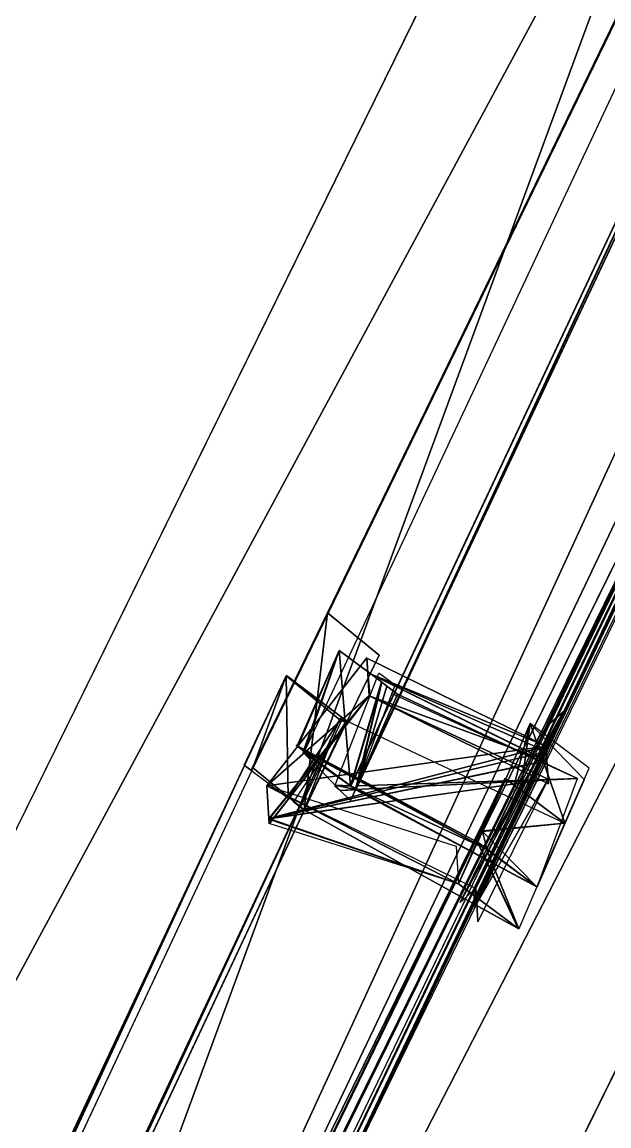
# Model space of a CAD drawing. Extents: x -273 to 66, y -64 to 315.
# Drawn here: x -11.491 to -10.717, y -10.866 to -9.409 of the extents above; entities that cross this region are included whole.
import ezdxf

# ---------------------------------------------------------------- set-up
doc = ezdxf.new("R2010")
doc.units = 0
doc.header["$MEASUREMENT"] = 0
doc.layers.get('0').update_dxf_attribs({"color": 13, "linetype": 'CONTINUOUS'})

# ---------------------------------------------------------------- blocks, each defined once
blk = doc.blocks.new('HOUSE')
at = {"color": 0}
for p, q in [((126.817, 361.542, -69.233), (126.817, 623.588, -68.536)), ((139.441, 371.364, -117.679), (138.545, 622.773, -117.679)), ((137.13, 622.482, -118.747), (139.457, 366.9, -118.747)), ((136.584, 619.267, -72.695), (139.519, 366.798, -72.695)), ((131.055, 618.071, -107.395), (132.088, 422.486, -107.395)), ((144.441, 610.943, -68.569), (144.441, 361.542, -69.233)), ((138.729, 571.027, -109.13), (139.457, 367.025, -109.13)), ((133.592, 471.57, -71.806), (134.518, 418.905, -71.586)), ((134.679, 418.91, -67.929), (133.752, 471.668, -68.149)), ((138.586, 471.724, -108.366), (138.542, 418.649, -108.104)), ((138.815, 422.422, -101.994), (138.856, 471.734, -102.238)), ((133.163, 418.859, -102.268), (132.249, 468.913, -103.176)), ((138.781, 369.177, -108.375), (138.781, 468.63, -108.375)), ((133.629, 422.494, -68.302), (132.088, 422.486, -107.395)), ((132.088, 422.486, -107.395), (132.113, 417.781, -107.395)), ((132.088, 422.486, -107.395), (132.113, 417.781, -107.395)), ((133.653, 417.789, -68.302), (133.629, 422.494, -68.302)), ((138.815, 422.422, -101.994), (138.812, 418.67, -101.976)), ((138.815, 422.422, -101.994), (138.812, 418.67, -101.976)), ((138.402, 422.207, -107.882), (138.472, 420.549, -107.877)), ((138.402, 422.207, -107.882), (138.472, 420.549, -107.882)), ((138.402, 422.207, -107.882), (138.472, 420.549, -107.877)), ((140.161, 421.919, -68.372), (140.147, 422.252, -68.372)), ((134.07, 421.748, -79.018), (134.084, 421.748, -78.71)), ((134.084, 421.748, -78.71), (134.232, 421.753, -75.361)), ((134.666, 418.91, -68.228), (134.377, 421.948, -68.231)), ((134.38, 421.707, -68.238), (139.986, 421.86, -68.463)), ((134.546, 421.764, -68.237), (139.986, 421.86, -68.463)), ((134.546, 421.764, -68.237), (134.661, 419.025, -68.228)), ((134.546, 421.764, -68.237), (134.661, 419.025, -68.228)), ((139.578, 416.593, -190.011), (139.583, 421.987, -190.037)), ((140.298, 418.708, -68.325), (139.986, 421.86, -68.463)), ((140.296, 418.708, -68.372), (140.161, 421.919, -68.372)), ((140.296, 418.708, -68.372), (140.161, 421.919, -68.372)), ((140.163, 421.919, -68.335), (140.161, 421.919, -68.372)), ((140.298, 418.708, -68.325), (140.163, 421.919, -68.335)), ((132.947, 418.852, -107.172), (132.827, 421.705, -107.181)), ((134.118, 420.943, -107.737), (133.203, 416.593, -107.737)), ((133.203, 416.593, -190.254), (134.118, 420.943, -190.254)), ((139.578, 420.943, -117.674), (133.203, 416.593, -117.674)), ((133.203, 416.593, -190.254), (139.578, 420.943, -190.254)), ((134.118, 420.943, -157.947), (134.118, 420.989, -107.714)), ((139.578, 420.943, -157.947), (134.118, 420.943, -157.947)), ((134.118, 420.943, -157.947), (139.578, 420.943, -158.313)), ((134.118, 420.943, -190.013), (139.578, 420.943, -189.921)), ((134.118, 420.943, -190.013), (134.118, 420.943, -157.947)), ((134.118, 420.943, -157.947), (139.578, 420.943, -158.313)), ((139.578, 420.943, -107.737), (134.118, 420.943, -107.737)), ((139.578, 420.943, -157.947), (134.118, 420.943, -157.947)), ((134.118, 420.943, -157.947), (134.118, 420.943, -107.737)), ((134.118, 420.943, -157.947), (134.118, 420.943, -107.737)), ((134.118, 420.943, -190.013), (134.118, 420.943, -157.947)), ((134.118, 420.943, -190.254), (134.118, 420.943, -190.013)), ((139.578, 420.943, -158.313), (139.578, 420.943, -157.947)), ((139.578, 416.593, -158.313), (139.578, 420.943, -158.313)), ((139.578, 416.593, -190.011), (139.578, 420.943, -189.921)), ((139.578, 420.943, -189.921), (139.578, 420.943, -177.985)), ((139.578, 420.943, -158.313), (139.578, 416.593, -157.957)), ((139.578, 416.593, -158.313), (139.578, 420.943, -158.313)), ((139.578, 420.943, -189.921), (139.578, 420.943, -177.985)), ((139.578, 420.943, -157.947), (139.578, 420.943, -117.674)), ((139.578, 420.943, -117.674), (139.578, 416.593, -117.674)), ((139.578, 420.943, -158.313), (139.578, 416.593, -157.957)), ((139.578, 420.943, -158.313), (139.578, 420.943, -157.947)), ((139.578, 420.943, -117.674), (139.578, 420.943, -107.737)), ((139.578, 420.943, -157.947), (139.578, 420.943, -117.674)), ((139.578, 420.943, -158.313), (139.578, 420.943, -157.947)), ((139.578, 420.943, -157.947), (139.578, 420.943, -117.674)), ((139.578, 420.943, -190.254), (139.578, 420.943, -189.921)), ((139.578, 420.943, -189.921), (139.578, 420.943, -177.985)), ((133.61, 420.491, -68.313), (140.207, 420.608, -68.587)), ((138.45, 420.548, -108.366), (138.406, 367.472, -108.104)), ((138.472, 420.549, -107.882), (138.45, 420.548, -108.366)), ((138.472, 420.549, -107.882), (138.45, 420.548, -108.366)), ((138.45, 420.548, -108.37), (138.583, 417.394, -108.36)), ((138.45, 420.548, -108.366), (138.45, 420.548, -108.37)), ((138.721, 420.557, -102.238), (138.472, 420.549, -107.877)), ((138.721, 420.557, -102.238), (138.472, 420.549, -107.877)), ((138.721, 420.557, -102.238), (138.472, 420.549, -107.877)), ((138.472, 420.549, -107.877), (138.537, 418.997, -107.872)), ((138.472, 420.549, -107.882), (138.537, 418.982, -107.882)), ((138.472, 420.549, -107.877), (138.472, 420.549, -107.882)), ((138.472, 420.549, -107.882), (138.537, 418.982, -107.882)), ((138.472, 420.549, -107.877), (138.472, 420.549, -107.882)), ((138.472, 420.549, -107.877), (138.537, 418.997, -107.872)), ((138.472, 420.549, -107.877), (138.472, 420.549, -107.882)), ((138.677, 367.481, -101.976), (138.721, 420.557, -102.238)), ((138.921, 420.564, -97.701), (138.721, 420.557, -102.238)), ((138.921, 420.564, -97.701), (138.721, 420.557, -102.238)), ((140.207, 420.608, -68.587), (140.296, 418.708, -68.372)), ((140.207, 420.608, -68.587), (140.296, 418.708, -68.372)), ((131.841, 420.431, -108.375), (131.853, 420.432, -108.096)), ((131.884, 417.729, -108.364), (131.841, 420.431, -108.375)), ((131.853, 420.432, -108.096), (131.854, 420.432, -108.082)), ((133.467, 420.487, -71.551), (133.455, 420.486, -71.806)), ((133.455, 420.486, -71.806), (133.457, 420.393, -71.806)), ((133.455, 420.486, -71.806), (133.457, 420.393, -71.806)), ((133.467, 420.487, -71.551), (133.457, 420.393, -71.806)), ((133.467, 420.487, -71.551), (133.457, 420.393, -71.806)), ((133.457, 420.393, -71.806), (134.383, 367.728, -71.586)), ((133.503, 420.488, -70.734), (133.467, 420.487, -71.551)), ((133.617, 420.492, -68.149), (133.61, 420.491, -68.313)), ((133.611, 420.432, -68.313), (133.61, 420.491, -68.313)), ((133.611, 420.432, -68.313), (133.61, 420.491, -68.313)), ((133.611, 420.432, -68.313), (133.61, 420.491, -68.313)), ((133.617, 420.492, -68.149), (133.611, 420.432, -68.313)), ((133.617, 420.492, -68.149), (133.611, 420.432, -68.313)), ((133.611, 420.432, -68.313), (133.653, 417.789, -68.302)), ((134.544, 367.734, -67.929), (133.617, 420.492, -68.149)), ((133.518, 419.547, -70.73), (133.333, 417.778, -75.561)), ((133.518, 419.547, -70.73), (133.546, 417.785, -70.722)), ((134.661, 419.025, -68.228), (134.679, 418.91, -67.929)), ((134.661, 419.025, -68.228), (134.666, 418.91, -68.228)), ((134.661, 419.025, -68.228), (134.679, 418.91, -67.929)), ((134.661, 419.025, -68.228), (134.666, 418.91, -68.228)), ((134.661, 419.025, -68.228), (134.666, 418.91, -68.228)), ((134.661, 419.025, -68.228), (134.666, 418.91, -68.228)), ((132.917, 418.851, -107.847), (132.916, 418.85, -107.871)), ((132.916, 418.85, -107.871), (138.542, 418.649, -108.104)), ((132.917, 418.851, -107.847), (132.947, 418.852, -107.172)), ((132.971, 418.852, -106.619), (132.947, 418.852, -107.172)), ((132.971, 418.852, -106.619), (132.947, 418.852, -107.172)), ((133.139, 418.858, -102.822), (132.971, 418.852, -106.619)), ((133.139, 418.858, -102.822), (132.971, 418.852, -106.619)), ((133.139, 418.858, -102.822), (133.137, 418.816, -102.821)), ((134.181, 418.652, -79.007), (133.137, 418.816, -102.821)), ((133.163, 418.859, -102.268), (133.139, 418.858, -102.822)), ((133.163, 418.859, -102.268), (133.139, 418.858, -102.822)), ((133.163, 418.859, -102.268), (133.139, 418.858, -102.822)), ((134.518, 418.905, -71.586), (134.181, 418.652, -79.007)), ((134.518, 418.905, -71.586), (134.181, 418.652, -79.007)), ((134.342, 418.627, -75.35), (134.666, 418.91, -68.228)), ((134.342, 418.627, -75.35), (134.666, 418.91, -68.228)), ((134.342, 418.627, -75.35), (134.666, 418.91, -68.228)), ((134.666, 418.899, -68.228), (134.342, 418.627, -75.35)), ((134.666, 418.899, -68.228), (134.342, 418.627, -75.35)), ((134.666, 418.899, -68.228), (134.342, 418.627, -75.35)), ((134.532, 418.905, -71.278), (134.518, 418.905, -71.586)), ((134.532, 418.905, -71.278), (134.518, 418.905, -71.586)), ((134.532, 418.905, -71.278), (134.518, 418.905, -71.586)), ((134.532, 418.905, -71.278), (134.518, 418.905, -71.586)), ((134.532, 418.905, -71.278), (134.666, 418.91, -68.228)), ((134.532, 418.905, -71.278), (134.666, 418.91, -68.228)), ((134.532, 418.905, -71.278), (134.666, 418.91, -68.228)), ((134.532, 418.905, -71.278), (134.666, 418.91, -68.228)), ((134.679, 418.91, -67.929), (134.666, 418.899, -68.228)), ((134.666, 418.91, -68.228), (134.666, 418.899, -68.228)), ((134.666, 418.91, -68.228), (134.666, 418.899, -68.228)), ((134.666, 418.91, -68.228), (134.672, 418.91, -68.093)), ((134.666, 418.91, -68.228), (134.666, 418.899, -68.228)), ((134.679, 418.91, -67.929), (134.666, 418.899, -68.228)), ((134.666, 418.91, -68.228), (134.672, 418.91, -68.093)), ((140.298, 418.708, -68.325), (134.666, 418.91, -68.228)), ((134.666, 418.91, -68.228), (134.672, 418.91, -68.093)), ((134.666, 418.91, -68.228), (134.672, 418.91, -68.093)), ((140.298, 418.708, -68.325), (134.666, 418.91, -68.228)), ((134.666, 418.91, -68.228), (134.672, 418.91, -68.093)), ((134.679, 418.91, -67.929), (134.666, 418.899, -68.228)), ((140.298, 418.708, -68.325), (134.666, 418.91, -68.228)), ((134.666, 418.899, -68.228), (134.68, 418.579, -68.227)), ((134.672, 418.91, -68.093), (134.679, 418.91, -67.929)), ((134.672, 418.91, -68.093), (134.679, 418.91, -67.929)), ((134.672, 418.91, -68.093), (134.679, 418.91, -67.929)), ((134.672, 418.91, -68.093), (134.679, 418.91, -67.929)), ((138.537, 418.997, -107.872), (138.537, 418.982, -107.882)), ((138.537, 418.997, -107.872), (138.537, 418.982, -107.882)), ((138.537, 418.982, -107.882), (138.551, 418.663, -107.882)), ((138.537, 418.982, -107.882), (138.542, 418.649, -108.104)), ((138.537, 418.982, -107.882), (138.551, 418.663, -107.882)), ((138.537, 418.982, -107.882), (138.542, 418.649, -108.104)), ((138.812, 418.658, -101.976), (140.296, 418.708, -68.372)), ((138.812, 418.658, -101.976), (140.296, 418.708, -68.372)), ((138.812, 418.658, -101.976), (140.296, 418.708, -68.372)), ((140.296, 418.708, -68.372), (140.298, 418.708, -68.325)), ((140.296, 418.708, -68.372), (140.298, 418.708, -68.325)), ((134.342, 418.627, -75.35), (134.177, 418.622, -79.07)), ((134.342, 418.627, -75.35), (134.181, 418.652, -79.007)), ((134.68, 418.579, -68.227), (134.342, 418.627, -75.35)), ((138.542, 418.649, -108.104), (138.812, 418.658, -101.976)), ((138.542, 418.649, -108.104), (138.812, 418.658, -101.976)), ((138.542, 418.649, -108.104), (138.812, 418.658, -101.976)), ((138.542, 418.649, -108.104), (138.812, 418.658, -101.976)), ((138.551, 418.663, -107.882), (138.812, 418.67, -101.976)), ((138.551, 418.663, -107.882), (138.812, 418.67, -101.976)), ((138.812, 418.658, -101.976), (138.811, 417.029, -101.968)), ((138.812, 418.67, -101.976), (138.812, 418.658, -101.976)), ((138.812, 418.67, -101.976), (138.812, 418.658, -101.976)), ((138.812, 418.67, -101.976), (138.812, 418.658, -101.976)), ((138.812, 418.67, -101.976), (138.812, 418.658, -101.976)), ((131.896, 417.729, -108.093), (131.884, 417.729, -108.364)), ((131.897, 417.729, -108.084), (131.896, 417.729, -108.093)), ((131.897, 417.729, -108.08), (132.113, 417.736, -103.176)), ((131.897, 417.729, -108.08), (132.113, 417.736, -103.176)), ((131.897, 417.729, -108.084), (131.897, 417.729, -108.08)), ((132.811, 367.675, -107.172), (131.897, 417.729, -108.08)), ((132.113, 417.781, -107.395), (133.653, 417.789, -68.302)), ((132.113, 417.781, -107.395), (132.113, 417.736, -107.395)), ((133.028, 367.682, -102.268), (132.113, 417.736, -103.176)), ((132.113, 417.736, -107.395), (132.113, 417.736, -103.176)), ((133.333, 417.778, -75.561), (133.546, 417.785, -70.722)), ((133.653, 417.789, -68.302), (140.34, 417.453, -68.577)), ((138.583, 417.394, -108.36), (133.203, 416.593, -108.36)), ((133.203, 416.593, -190.254), (138.583, 417.394, -190.254)), ((138.583, 417.394, -190.254), (138.583, 417.394, -108.36)), ((140.34, 417.453, -68.577), (140.355, 417.454, -68.229)), ((140.34, 417.453, -68.577), (140.355, 417.454, -68.229)), ((133.203, 416.593, -190.254), (139.578, 416.593, -190.254)), ((133.203, 416.593, -108.36), (133.203, 416.593, -117.674)), ((133.203, 416.593, -117.674), (133.203, 416.593, -119.163)), ((133.203, 416.593, -119.163), (133.203, 416.593, -190.254)), ((133.203, 416.593, -119.163), (133.203, 416.593, -190.254)), ((133.203, 416.593, -117.674), (133.203, 416.593, -119.163)), ((133.203, 416.593, -108.36), (133.203, 416.593, -117.674)), ((133.203, 416.593, -107.737), (133.203, 416.593, -108.36)), ((133.203, 416.593, -117.674), (133.203, 416.593, -119.163)), ((133.203, 416.593, -119.163), (133.203, 416.593, -190.254)), ((139.578, 416.593, -190.254), (139.578, 416.593, -190.011)), ((139.578, 416.593, -190.011), (139.578, 416.593, -158.313)), ((139.578, 416.593, -158.313), (139.578, 416.593, -157.957)), ((139.578, 416.593, -157.957), (139.578, 416.593, -117.674)), ((139.578, 416.468, -190.013), (139.578, 416.593, -190.011)), ((139.578, 416.593, -190.011), (139.578, 416.593, -158.313)), ((139.578, 416.593, -158.313), (139.578, 416.593, -157.957)), ((139.578, 416.593, -157.957), (139.578, 416.468, -157.947)), ((139.578, 416.468, -157.947), (139.578, 416.468, -190.013))]:
    blk.add_line(p, q, dxfattribs=at)
at = {"color": 17}
for p, q in [((139.457, 366.9, -102.793), (137.13, 622.482, -102.793)), ((139.394, 379.01, -69.233), (136.602, 619.172, -69.233)), ((132.113, 417.736, -103.176), (131.055, 618.071, -103.176)), ((139.583, 421.987, -190.037), (138.815, 422.422, -101.994)), ((140.147, 422.252, -68.372), (138.402, 422.207, -107.882)), ((140.161, 421.919, -68.372), (138.402, 422.207, -107.882)), ((140.161, 421.919, -68.372), (138.402, 422.207, -107.882)), ((132.827, 421.705, -107.181), (134.07, 421.748, -79.018)), ((134.377, 421.948, -68.231), (133.901, 421.931, -79.012)), ((134.181, 418.652, -79.007), (133.901, 421.931, -79.012)), ((134.518, 418.905, -71.586), (134.07, 421.748, -79.018)), ((134.518, 418.905, -71.586), (134.07, 421.748, -79.018)), ((134.084, 421.748, -78.71), (134.532, 418.905, -71.278)), ((134.084, 421.748, -78.71), (134.532, 418.905, -71.278)), ((134.232, 421.753, -75.361), (134.546, 421.764, -68.237)), ((134.232, 421.753, -75.361), (134.661, 419.025, -68.228)), ((134.232, 421.753, -75.361), (134.661, 419.025, -68.228)), ((139.986, 421.86, -68.463), (134.666, 418.91, -68.228)), ((139.986, 421.86, -68.463), (134.666, 418.91, -68.228)), ((139.578, 420.943, -177.985), (139.578, 420.943, -158.313)), ((139.578, 420.943, -177.985), (139.578, 420.943, -158.313)), ((139.578, 420.943, -177.985), (139.578, 420.943, -158.313)), ((140.207, 420.608, -68.587), (138.921, 420.564, -97.701)), ((140.207, 420.608, -68.587), (138.921, 420.564, -97.701)), ((131.854, 420.432, -108.082), (133.455, 420.486, -71.806)), ((133.457, 420.393, -71.806), (133.183, 417.773, -78.962)), ((133.61, 420.491, -68.313), (133.503, 420.488, -70.734)), ((133.61, 420.491, -68.313), (133.503, 420.488, -70.734)), ((133.503, 420.488, -70.734), (133.518, 419.547, -70.73)), ((133.611, 420.432, -68.313), (133.518, 419.547, -70.73)), ((133.611, 420.432, -68.313), (133.518, 419.547, -70.73)), ((134.518, 418.905, -71.586), (133.163, 418.859, -102.268)), ((134.518, 418.905, -71.586), (133.163, 418.859, -102.268)), ((134.518, 418.905, -71.586), (133.163, 418.859, -102.268)), ((140.298, 418.708, -68.325), (134.672, 418.91, -68.093)), ((138.812, 418.67, -101.976), (140.296, 418.708, -68.372)), ((138.812, 418.67, -101.976), (140.296, 418.708, -68.372)), ((140.296, 418.708, -68.372), (140.355, 417.454, -68.229)), ((132.113, 417.736, -103.176), (133.183, 417.773, -78.962)), ((133.546, 417.785, -70.722), (133.653, 417.789, -68.302)), ((140.355, 417.454, -68.229), (133.653, 417.789, -68.302)), ((138.583, 417.394, -108.36), (140.34, 417.453, -68.577)), ((138.811, 417.029, -101.968), (139.578, 416.593, -190.011))]:
    blk.add_line(p, q, dxfattribs=at)
at = {"color": 0}
mesh = blk.add_polyface(dxfattribs=at)
corners = [(136.601, 623.588, -68.536), (126.817, 361.542, -69.233), (126.817, 623.588, -68.536), (139.597, 361.542, -69.233), (144.441, 623.588, -68.536), (144.441, 361.542, -69.233), (144.441, 610.943, -68.569)]
mesh.append_faces([[corners[k] for k in face] for face in [(0, 1, 2), (5, 4, 6)]], dxfattribs={"vtx0": -1, "color": 0})
mesh.append_faces([[corners[k] for k in face] for face in [(1, 0, 3), (3, 4, 5)]], dxfattribs={"vtx0": -1, "vtx1": -1, "color": 0})
mesh.append_faces([[corners[k] for k in face] for face in [(3, 0, 4)]], dxfattribs={"vtx0": -1, "vtx2": -1, "color": 0})
at = {"color": 17}
mesh = blk.add_polyface(dxfattribs=at)
corners = [(137.13, 622.482, -118.747), (139.457, 366.9, -102.793), (139.457, 366.9, -118.747), (137.13, 622.482, -102.793), (137.13, 622.482, -108.375)]
mesh.append_faces([[corners[k] for k in face] for face in [(0, 1, 2), (3, 0, 4)]], dxfattribs={"vtx0": -1, "color": 17})
mesh.append_faces([[corners[k] for k in face] for face in [(1, 0, 3)]], dxfattribs={"vtx0": -1, "vtx1": -1, "color": 17})
at = {"color": 0}
mesh = blk.add_polyface(dxfattribs=at)
corners = [(138.781, 619.008, -108.375), (137.144, 502.773, -108.375), (137.144, 619.008, -108.375), (138.781, 468.63, -108.375), (138.781, 369.177, -108.375), (17.281, 619.008, -108.375), (62.288, 369.177, -108.375), (17.281, 369.177, -108.375), (112.657, 619.008, -108.375), (70.511, 369.177, -108.375), (132.367, 619.008, -108.375), (137.13, 619.008, -108.375)]
mesh.append_faces([[corners[k] for k in face] for face in [(0, 1, 2), (5, 6, 7), (1, 10, 11)]], dxfattribs={"vtx0": -1, "color": 0})
mesh.append_faces([[corners[k] for k in face] for face in [(6, 8, 9), (9, 8, 4)]], dxfattribs={"vtx0": -1, "vtx1": -1, "color": 0})
mesh.append_faces([[corners[k] for k in face] for face in [(4, 10, 1)]], dxfattribs={"vtx0": -1, "vtx1": -1, "vtx2": -1, "color": 0})
mesh.append_faces([[corners[k] for k in face] for face in [(1, 0, 3), (1, 3, 4), (6, 5, 8), (4, 8, 10)]], dxfattribs={"vtx0": -1, "vtx2": -1, "color": 0})
at = {"color": 17}
mesh = blk.add_polyface(dxfattribs=at)
corners = [(139.519, 366.798, -72.695), (139.394, 379.01, -69.233), (139.537, 366.703, -69.233), (136.584, 619.267, -72.695), (136.602, 619.172, -69.233)]
mesh.append_faces([[corners[k] for k in face] for face in [(0, 1, 2), (1, 3, 4)]], dxfattribs={"vtx0": -1, "color": 17})
mesh.append_faces([[corners[k] for k in face] for face in [(1, 0, 3)]], dxfattribs={"vtx0": -1, "vtx2": -1, "color": 17})
mesh = blk.add_polyface(dxfattribs=at)
corners = [(131.055, 618.071, -103.176), (132.113, 417.736, -107.395), (132.113, 417.736, -103.176), (132.113, 417.781, -107.395), (132.088, 422.486, -107.395), (131.055, 618.071, -107.395)]
mesh.append_faces([[corners[k] for k in face] for face in [(0, 1, 2), (4, 0, 5)]], dxfattribs={"vtx0": -1, "color": 17})
mesh.append_faces([[corners[k] for k in face] for face in [(1, 0, 3), (3, 0, 4)]], dxfattribs={"vtx0": -1, "vtx1": -1, "color": 17})
mesh = blk.add_polyface(dxfattribs=at)
corners = [(134.532, 418.905, -71.278), (133.592, 471.57, -71.806), (134.518, 418.905, -71.586), (134.666, 418.91, -68.228), (134.672, 418.91, -68.093), (134.679, 418.91, -67.929), (133.746, 471.608, -68.313), (133.752, 471.668, -68.149), (133.602, 471.663, -71.551), (133.745, 471.668, -68.313), (133.638, 471.664, -70.734)]
mesh.append_faces([[corners[k] for k in face] for face in [(0, 1, 2), (6, 5, 7), (8, 9, 10)]], dxfattribs={"vtx0": -1, "color": 17})
mesh.append_faces([[corners[k] for k in face] for face in [(1, 5, 6)]], dxfattribs={"vtx0": -1, "vtx1": -1, "vtx2": -1, "color": 17})
mesh.append_faces([[corners[k] for k in face] for face in [(1, 0, 3), (1, 3, 4), (1, 4, 5), (6, 8, 1), (8, 6, 9)]], dxfattribs={"vtx0": -1, "vtx2": -1, "color": 17})
mesh = blk.add_polyface(dxfattribs=at)
corners = [(138.586, 471.724, -108.366), (138.812, 418.658, -101.976), (138.542, 418.649, -108.104), (138.812, 418.67, -101.976), (138.815, 422.422, -101.994), (138.856, 471.734, -102.238)]
mesh.append_faces([[corners[k] for k in face] for face in [(0, 1, 2), (4, 0, 5)]], dxfattribs={"vtx0": -1, "color": 17})
mesh.append_faces([[corners[k] for k in face] for face in [(1, 0, 3), (3, 0, 4)]], dxfattribs={"vtx0": -1, "vtx1": -1, "color": 17})
at = {"color": 0}
mesh = blk.add_polyface(dxfattribs=at)
corners = [(132.088, 422.486, -107.395), (133.653, 417.789, -68.302), (132.113, 417.781, -107.395), (133.629, 422.494, -68.302)]
mesh.append_faces([[corners[k] for k in face] for face in [(0, 1, 2), (1, 0, 3)]], dxfattribs={"vtx0": -1, "color": 0})
mesh = blk.add_polyface(dxfattribs=at)
corners = [(138.811, 417.029, -101.968), (139.583, 421.987, -190.037), (139.578, 416.593, -190.011), (138.812, 418.658, -101.976), (138.812, 418.67, -101.976), (138.815, 422.422, -101.994)]
mesh.append_faces([[corners[k] for k in face] for face in [(0, 1, 2), (1, 4, 5)]], dxfattribs={"vtx0": -1, "color": 0})
mesh.append_faces([[corners[k] for k in face] for face in [(1, 0, 3), (1, 3, 4)]], dxfattribs={"vtx0": -1, "vtx2": -1, "color": 0})
mesh = blk.add_polyface(dxfattribs=at)
corners = [(140.147, 422.252, -68.372), (138.402, 422.207, -107.882), (140.161, 421.919, -68.372)]
mesh.append_faces([[corners[k] for k in face] for face in [(0, 1, 2)]], dxfattribs={"color": 0})
at = {"color": 17}
mesh = blk.add_polyface(dxfattribs=at)
corners = [(140.161, 421.919, -68.372), (140.207, 420.608, -68.587), (140.296, 418.708, -68.372), (138.721, 420.557, -102.238), (138.402, 422.207, -107.882), (138.472, 420.549, -107.877), (138.921, 420.564, -97.701)]
mesh.append_faces([[corners[k] for k in face] for face in [(0, 1, 2), (3, 4, 5)]], dxfattribs={"vtx0": -1, "color": 17})
mesh.append_faces([[corners[k] for k in face] for face in [(4, 1, 0)]], dxfattribs={"vtx0": -1, "vtx1": -1, "color": 17})
mesh.append_faces([[corners[k] for k in face] for face in [(4, 3, 6), (4, 6, 1)]], dxfattribs={"vtx0": -1, "vtx2": -1, "color": 17})
at = {"color": 0}
mesh = blk.add_polyface(dxfattribs=at)
corners = [(138.402, 422.207, -107.882), (138.472, 420.549, -107.882), (138.472, 420.549, -107.877)]
mesh.append_faces([[corners[k] for k in face] for face in [(0, 1, 2)]], dxfattribs={"color": 0})
at = {"color": 17}
mesh = blk.add_polyface(dxfattribs=at)
corners = [(132.971, 418.852, -106.619), (132.827, 421.705, -107.181), (132.947, 418.852, -107.172), (133.139, 418.858, -102.822), (133.163, 418.859, -102.268), (134.518, 418.905, -71.586), (134.07, 421.748, -79.018)]
mesh.append_faces([[corners[k] for k in face] for face in [(0, 1, 2), (1, 5, 6)]], dxfattribs={"vtx0": -1, "color": 17})
mesh.append_faces([[corners[k] for k in face] for face in [(1, 0, 3), (1, 3, 4), (1, 4, 5)]], dxfattribs={"vtx0": -1, "vtx2": -1, "color": 17})
at = {"color": 0}
mesh = blk.add_polyface(dxfattribs=at)
corners = [(134.532, 418.905, -71.278), (134.07, 421.748, -79.018), (134.518, 418.905, -71.586), (134.084, 421.748, -78.71)]
mesh.append_faces([[corners[k] for k in face] for face in [(0, 1, 2), (1, 0, 3)]], dxfattribs={"vtx0": -1, "color": 0})
mesh = blk.add_polyface(dxfattribs=at)
corners = [(134.666, 418.91, -68.228), (134.084, 421.748, -78.71), (134.532, 418.905, -71.278), (134.661, 419.025, -68.228), (134.232, 421.753, -75.361)]
mesh.append_faces([[corners[k] for k in face] for face in [(0, 1, 2), (1, 3, 4)]], dxfattribs={"vtx0": -1, "color": 0})
mesh.append_faces([[corners[k] for k in face] for face in [(1, 0, 3)]], dxfattribs={"vtx0": -1, "vtx2": -1, "color": 0})
at = {"color": 17}
mesh = blk.add_polyface(dxfattribs=at)
corners = [(134.546, 421.764, -68.237), (134.232, 421.753, -75.361), (134.661, 419.025, -68.228)]
mesh.append_faces([[corners[k] for k in face] for face in [(0, 1, 2)]], dxfattribs={"color": 17})
mesh = blk.add_polyface(dxfattribs=at)
corners = [(134.661, 419.025, -68.228), (139.986, 421.86, -68.463), (134.546, 421.764, -68.237), (134.666, 418.91, -68.228)]
mesh.append_faces([[corners[k] for k in face] for face in [(0, 1, 2), (1, 0, 3)]], dxfattribs={"vtx0": -1, "color": 17})
mesh = blk.add_polyface(dxfattribs=at)
corners = [(140.298, 418.708, -68.325), (139.986, 421.86, -68.463), (134.666, 418.91, -68.228)]
mesh.append_faces([[corners[k] for k in face] for face in [(0, 1, 2)]], dxfattribs={"color": 17})
at = {"color": 0}
mesh = blk.add_polyface(dxfattribs=at)
corners = [(140.298, 418.708, -68.325), (140.161, 421.919, -68.372), (140.296, 418.708, -68.372), (140.163, 421.919, -68.335)]
mesh.append_faces([[corners[k] for k in face] for face in [(0, 1, 2), (1, 0, 3)]], dxfattribs={"vtx0": -1, "color": 0})
mesh = blk.add_polyface(dxfattribs=at)
corners = [(134.118, 420.943, -107.737), (133.203, 416.593, -108.36), (133.203, 416.593, -107.737), (133.203, 416.593, -117.674), (133.203, 416.593, -119.163), (133.203, 416.593, -190.254), (134.118, 420.943, -190.254), (134.118, 420.943, -157.947), (134.118, 420.943, -190.013)]
mesh.append_faces([[corners[k] for k in face] for face in [(0, 1, 2), (6, 7, 8)]], dxfattribs={"vtx0": -1, "color": 0})
mesh.append_faces([[corners[k] for k in face] for face in [(1, 0, 3), (3, 0, 4), (4, 0, 5), (5, 0, 6)]], dxfattribs={"vtx0": -1, "vtx1": -1, "color": 0})
mesh.append_faces([[corners[k] for k in face] for face in [(6, 0, 7)]], dxfattribs={"vtx0": -1, "vtx2": -1, "color": 0})
mesh = blk.add_polyface(dxfattribs=at)
corners = [(139.578, 420.943, -189.921), (133.203, 416.593, -190.254), (139.578, 420.943, -190.254), (133.203, 416.593, -119.163), (139.578, 420.943, -177.985), (139.578, 420.943, -158.313), (139.578, 420.943, -157.947), (139.578, 420.943, -117.674), (133.203, 416.593, -117.674)]
mesh.append_faces([[corners[k] for k in face] for face in [(0, 1, 2), (3, 7, 8)]], dxfattribs={"vtx0": -1, "color": 0})
mesh.append_faces([[corners[k] for k in face] for face in [(1, 0, 3)]], dxfattribs={"vtx0": -1, "vtx1": -1, "color": 0})
mesh.append_faces([[corners[k] for k in face] for face in [(3, 0, 4), (3, 4, 5), (3, 5, 6), (3, 6, 7)]], dxfattribs={"vtx0": -1, "vtx2": -1, "color": 0})
mesh = blk.add_polyface(dxfattribs=at)
corners = [(139.578, 420.943, -157.947), (139.578, 420.943, -158.313), (134.118, 420.943, -157.947)]
mesh.append_faces([[corners[k] for k in face] for face in [(0, 1, 2)]], dxfattribs={"color": 0})
at = {"color": 17}
mesh = blk.add_polyface(dxfattribs=at)
corners = [(134.118, 420.943, -157.947), (139.578, 420.943, -189.921), (134.118, 420.943, -190.013), (139.578, 420.943, -177.985), (139.578, 420.943, -158.313)]
mesh.append_faces([[corners[k] for k in face] for face in [(0, 1, 2), (3, 0, 4)]], dxfattribs={"vtx0": -1, "color": 17})
mesh.append_faces([[corners[k] for k in face] for face in [(1, 0, 3)]], dxfattribs={"vtx0": -1, "vtx1": -1, "color": 17})
mesh = blk.add_polyface(dxfattribs=at)
corners = [(134.118, 420.943, -107.737), (139.578, 420.943, -157.947), (134.118, 420.943, -157.947), (139.578, 420.943, -117.674), (139.578, 420.943, -107.737)]
mesh.append_faces([[corners[k] for k in face] for face in [(0, 1, 2), (3, 0, 4)]], dxfattribs={"vtx0": -1, "color": 17})
mesh.append_faces([[corners[k] for k in face] for face in [(1, 0, 3)]], dxfattribs={"vtx0": -1, "vtx1": -1, "color": 17})
mesh = blk.add_polyface(dxfattribs=at)
corners = [(139.578, 420.943, -189.921), (139.578, 416.593, -158.313), (139.578, 416.593, -190.011), (139.578, 420.943, -158.313), (139.578, 420.943, -177.985)]
mesh.append_faces([[corners[k] for k in face] for face in [(0, 1, 2), (3, 0, 4)]], dxfattribs={"vtx0": -1, "color": 17})
mesh.append_faces([[corners[k] for k in face] for face in [(1, 0, 3)]], dxfattribs={"vtx0": -1, "vtx1": -1, "color": 17})
at = {"color": 0}
mesh = blk.add_polyface(dxfattribs=at)
corners = [(139.578, 420.943, -158.313), (139.578, 416.593, -157.957), (139.578, 416.593, -158.313)]
mesh.append_faces([[corners[k] for k in face] for face in [(0, 1, 2)]], dxfattribs={"color": 0})
at = {"color": 17}
mesh = blk.add_polyface(dxfattribs=at)
corners = [(139.578, 416.593, -157.957), (139.578, 420.943, -117.674), (139.578, 416.593, -117.674), (139.578, 420.943, -158.313), (139.578, 420.943, -157.947)]
mesh.append_faces([[corners[k] for k in face] for face in [(0, 1, 2), (1, 3, 4)]], dxfattribs={"vtx0": -1, "color": 17})
mesh.append_faces([[corners[k] for k in face] for face in [(1, 0, 3)]], dxfattribs={"vtx0": -1, "vtx2": -1, "color": 17})
mesh = blk.add_polyface(dxfattribs=at)
corners = [(138.45, 420.548, -108.366), (138.677, 367.481, -101.976), (138.406, 367.472, -108.104), (138.472, 420.549, -107.882), (138.721, 420.557, -102.238), (138.472, 420.549, -107.877)]
mesh.append_faces([[corners[k] for k in face] for face in [(0, 1, 2), (4, 3, 5)]], dxfattribs={"vtx0": -1, "color": 17})
mesh.append_faces([[corners[k] for k in face] for face in [(1, 3, 4)]], dxfattribs={"vtx0": -1, "vtx1": -1, "color": 17})
mesh.append_faces([[corners[k] for k in face] for face in [(1, 0, 3)]], dxfattribs={"vtx0": -1, "vtx2": -1, "color": 17})
mesh = blk.add_polyface(dxfattribs=at)
corners = [(138.583, 417.394, -108.36), (138.542, 418.649, -108.104), (140.34, 417.453, -68.577), (138.45, 420.548, -108.37), (140.355, 417.454, -68.229), (138.537, 418.982, -107.882), (138.472, 420.549, -107.882), (138.45, 420.548, -108.366), (138.812, 418.658, -101.976), (140.296, 418.708, -68.372)]
mesh.append_faces([[corners[k] for k in face] for face in [(6, 3, 7), (4, 8, 9)]], dxfattribs={"vtx0": -1, "color": 17})
mesh.append_faces([[corners[k] for k in face] for face in [(0, 1, 2), (2, 1, 4), (1, 3, 5), (5, 3, 6), (8, 4, 1)]], dxfattribs={"vtx0": -1, "vtx1": -1, "color": 17})
mesh.append_faces([[corners[k] for k in face] for face in [(1, 0, 3)]], dxfattribs={"vtx0": -1, "vtx2": -1, "color": 17})
mesh = blk.add_polyface(dxfattribs=at)
corners = [(138.812, 418.67, -101.976), (138.537, 418.982, -107.882), (138.551, 418.663, -107.882), (140.296, 418.708, -68.372), (140.207, 420.608, -68.587), (138.537, 418.997, -107.872), (138.472, 420.549, -107.877), (138.721, 420.557, -102.238), (138.921, 420.564, -97.701)]
mesh.append_faces([[corners[k] for k in face] for face in [(0, 1, 2), (7, 4, 8)]], dxfattribs={"vtx0": -1, "color": 17})
mesh.append_faces([[corners[k] for k in face] for face in [(1, 4, 5), (5, 4, 6), (6, 4, 7)]], dxfattribs={"vtx0": -1, "vtx1": -1, "color": 17})
mesh.append_faces([[corners[k] for k in face] for face in [(1, 0, 3), (1, 3, 4)]], dxfattribs={"vtx0": -1, "vtx2": -1, "color": 17})
at = {"color": 0}
mesh = blk.add_polyface(dxfattribs=at)
corners = [(138.472, 420.549, -107.882), (138.537, 418.997, -107.872), (138.537, 418.982, -107.882), (138.472, 420.549, -107.877)]
mesh.append_faces([[corners[k] for k in face] for face in [(0, 1, 2), (1, 0, 3)]], dxfattribs={"vtx0": -1, "color": 0})
at = {"color": 17}
mesh = blk.add_polyface(dxfattribs=at)
corners = [(131.896, 417.729, -108.093), (131.841, 420.431, -108.375), (131.884, 417.729, -108.364), (131.897, 417.729, -108.084), (131.897, 417.729, -108.08), (132.113, 417.736, -103.176), (133.183, 417.773, -78.962), (133.457, 420.393, -71.806), (133.455, 420.486, -71.806), (131.853, 420.432, -108.096), (131.854, 420.432, -108.082)]
mesh.append_faces([[corners[k] for k in face] for face in [(0, 1, 2), (9, 8, 10)]], dxfattribs={"vtx0": -1, "color": 17})
mesh.append_faces([[corners[k] for k in face] for face in [(1, 8, 9)]], dxfattribs={"vtx0": -1, "vtx1": -1, "color": 17})
mesh.append_faces([[corners[k] for k in face] for face in [(1, 0, 3), (1, 3, 4), (1, 4, 5), (1, 5, 6), (1, 6, 7), (1, 7, 8)]], dxfattribs={"vtx0": -1, "vtx2": -1, "color": 17})
at = {"color": 0}
mesh = blk.add_polyface(dxfattribs=at)
corners = [(133.467, 420.487, -71.551), (133.455, 420.486, -71.806), (133.457, 420.393, -71.806)]
mesh.append_faces([[corners[k] for k in face] for face in [(0, 1, 2)]], dxfattribs={"color": 0})
at = {"color": 17}
mesh = blk.add_polyface(dxfattribs=at)
corners = [(134.396, 367.729, -71.278), (133.457, 420.393, -71.806), (134.383, 367.728, -71.586), (134.531, 367.733, -68.228), (133.611, 420.432, -68.313), (133.467, 420.487, -71.551), (133.61, 420.491, -68.313), (133.503, 420.488, -70.734)]
mesh.append_faces([[corners[k] for k in face] for face in [(0, 1, 2), (5, 6, 7)]], dxfattribs={"vtx0": -1, "color": 17})
mesh.append_faces([[corners[k] for k in face] for face in [(1, 4, 5)]], dxfattribs={"vtx0": -1, "vtx1": -1, "color": 17})
mesh.append_faces([[corners[k] for k in face] for face in [(1, 0, 3), (1, 3, 4), (5, 4, 6)]], dxfattribs={"vtx0": -1, "vtx2": -1, "color": 17})
mesh = blk.add_polyface(dxfattribs=at)
corners = [(133.611, 420.432, -68.313), (133.503, 420.488, -70.734), (133.518, 419.547, -70.73), (133.61, 420.491, -68.313)]
mesh.append_faces([[corners[k] for k in face] for face in [(0, 1, 2), (1, 0, 3)]], dxfattribs={"vtx0": -1, "color": 17})
mesh = blk.add_polyface(dxfattribs=at)
corners = [(133.653, 417.789, -68.302), (133.518, 419.547, -70.73), (133.546, 417.785, -70.722), (133.611, 420.432, -68.313)]
mesh.append_faces([[corners[k] for k in face] for face in [(0, 1, 2), (1, 0, 3)]], dxfattribs={"vtx0": -1, "color": 17})
at = {"color": 0}
mesh = blk.add_polyface(dxfattribs=at)
corners = [(133.617, 420.492, -68.149), (133.61, 420.491, -68.313), (133.611, 420.432, -68.313)]
mesh.append_faces([[corners[k] for k in face] for face in [(0, 1, 2)]], dxfattribs={"color": 0})
at = {"color": 17}
mesh = blk.add_polyface(dxfattribs=at)
corners = [(134.537, 367.734, -68.093), (133.611, 420.432, -68.313), (134.531, 367.733, -68.228), (134.544, 367.734, -67.929), (133.617, 420.492, -68.149)]
mesh.append_faces([[corners[k] for k in face] for face in [(0, 1, 2), (1, 3, 4)]], dxfattribs={"vtx0": -1, "color": 17})
mesh.append_faces([[corners[k] for k in face] for face in [(1, 0, 3)]], dxfattribs={"vtx0": -1, "vtx2": -1, "color": 17})
at = {"color": 0}
mesh = blk.add_polyface(dxfattribs=at)
corners = [(134.672, 418.91, -68.093), (134.661, 419.025, -68.228), (134.666, 418.91, -68.228), (134.679, 418.91, -67.929)]
mesh.append_faces([[corners[k] for k in face] for face in [(0, 1, 2), (1, 0, 3)]], dxfattribs={"vtx0": -1, "color": 0})
at = {"color": 17}
mesh = blk.add_polyface(dxfattribs=at)
corners = [(132.916, 418.85, -107.871), (138.812, 418.658, -101.976), (138.542, 418.649, -108.104), (132.917, 418.851, -107.847), (132.947, 418.852, -107.172), (132.971, 418.852, -106.619), (133.139, 418.858, -102.822), (133.163, 418.859, -102.268), (134.518, 418.905, -71.586), (140.296, 418.708, -68.372), (134.532, 418.905, -71.278), (134.666, 418.91, -68.228), (140.298, 418.708, -68.325)]
mesh.append_faces([[corners[k] for k in face] for face in [(0, 1, 2), (9, 11, 12)]], dxfattribs={"vtx0": -1, "color": 17})
mesh.append_faces([[corners[k] for k in face] for face in [(1, 8, 9)]], dxfattribs={"vtx0": -1, "vtx1": -1, "color": 17})
mesh.append_faces([[corners[k] for k in face] for face in [(1, 0, 3), (1, 3, 4), (1, 4, 5), (1, 5, 6), (1, 6, 7), (1, 7, 8), (9, 8, 10), (9, 10, 11)]], dxfattribs={"vtx0": -1, "vtx2": -1, "color": 17})
at = {"color": 0}
mesh = blk.add_polyface(dxfattribs=at)
corners = [(134.518, 418.905, -71.586), (133.137, 418.816, -102.821), (134.181, 418.652, -79.007), (133.139, 418.858, -102.822), (133.163, 418.859, -102.268)]
mesh.append_faces([[corners[k] for k in face] for face in [(0, 1, 2), (3, 0, 4)]], dxfattribs={"vtx0": -1, "color": 0})
mesh.append_faces([[corners[k] for k in face] for face in [(1, 0, 3)]], dxfattribs={"vtx0": -1, "vtx1": -1, "color": 0})
mesh = blk.add_polyface(dxfattribs=at)
corners = [(134.666, 418.91, -68.228), (134.181, 418.652, -79.007), (134.342, 418.627, -75.35), (134.532, 418.905, -71.278), (134.518, 418.905, -71.586)]
mesh.append_faces([[corners[k] for k in face] for face in [(0, 1, 2), (1, 3, 4)]], dxfattribs={"vtx0": -1, "color": 0})
mesh.append_faces([[corners[k] for k in face] for face in [(1, 0, 3)]], dxfattribs={"vtx0": -1, "vtx2": -1, "color": 0})
mesh = blk.add_polyface(dxfattribs=at)
corners = [(134.666, 418.91, -68.228), (134.666, 418.899, -68.228), (134.342, 418.627, -75.35)]
mesh.append_faces([[corners[k] for k in face] for face in [(0, 1, 2)]], dxfattribs={"color": 0})
mesh = blk.add_polyface(dxfattribs=at)
corners = [(134.666, 418.899, -68.228), (134.666, 418.91, -68.228), (134.342, 418.627, -75.35), (134.679, 418.91, -67.929), (134.672, 418.91, -68.093)]
mesh.append_faces([[corners[k] for k in face] for face in [(0, 1, 2), (1, 3, 4)]], dxfattribs={"vtx0": -1, "color": 0})
mesh.append_faces([[corners[k] for k in face] for face in [(1, 0, 3)]], dxfattribs={"vtx0": -1, "vtx2": -1, "color": 0})
mesh = blk.add_polyface(dxfattribs=at)
corners = [(134.666, 418.899, -68.228), (134.342, 418.627, -75.35), (134.68, 418.579, -68.227)]
mesh.append_faces([[corners[k] for k in face] for face in [(0, 1, 2)]], dxfattribs={"color": 0})
mesh = blk.add_polyface(dxfattribs=at)
corners = [(134.679, 418.91, -67.929), (134.666, 418.91, -68.228), (134.666, 418.899, -68.228), (134.672, 418.91, -68.093)]
mesh.append_faces([[corners[k] for k in face] for face in [(0, 1, 2), (1, 0, 3)]], dxfattribs={"vtx0": -1, "color": 0})
mesh = blk.add_polyface(dxfattribs=at)
corners = [(134.672, 418.91, -68.093), (140.298, 418.708, -68.325), (134.666, 418.91, -68.228)]
mesh.append_faces([[corners[k] for k in face] for face in [(0, 1, 2)]], dxfattribs={"color": 0})
mesh = blk.add_polyface(dxfattribs=at)
corners = [(138.812, 418.67, -101.976), (138.551, 418.663, -107.882), (138.812, 418.658, -101.976), (138.542, 418.649, -108.104), (138.537, 418.982, -107.882)]
mesh.append_faces([[corners[k] for k in face] for face in [(3, 1, 4)]], dxfattribs={"vtx0": -1, "color": 0})
mesh.append_faces([[corners[k] for k in face] for face in [(1, 3, 2)]], dxfattribs={"vtx0": -1, "vtx2": -1, "color": 0})
mesh.append_faces([[corners[k] for k in face] for face in [(0, 1, 2)]], dxfattribs={"vtx1": -1, "color": 0})
mesh = blk.add_polyface(dxfattribs=at)
corners = [(140.296, 418.708, -68.372), (138.812, 418.67, -101.976), (138.812, 418.658, -101.976)]
mesh.append_faces([[corners[k] for k in face] for face in [(0, 1, 2)]], dxfattribs={"color": 0})
at = {"color": 17}
mesh = blk.add_polyface(dxfattribs=at)
corners = [(132.836, 367.676, -106.619), (131.897, 417.729, -108.08), (132.811, 367.675, -107.172), (133.003, 367.682, -102.822), (133.028, 367.682, -102.268), (132.113, 417.736, -103.176)]
mesh.append_faces([[corners[k] for k in face] for face in [(0, 1, 2), (1, 4, 5)]], dxfattribs={"vtx0": -1, "color": 17})
mesh.append_faces([[corners[k] for k in face] for face in [(1, 0, 3), (1, 3, 4)]], dxfattribs={"vtx0": -1, "vtx2": -1, "color": 17})
at = {"color": 0}
mesh = blk.add_polyface(dxfattribs=at)
corners = [(140.355, 417.454, -68.229), (133.653, 417.789, -68.302), (140.34, 417.453, -68.577)]
mesh.append_faces([[corners[k] for k in face] for face in [(0, 1, 2)]], dxfattribs={"color": 0})
mesh = blk.add_polyface(dxfattribs=at)
corners = [(138.583, 417.394, -108.36), (133.203, 416.593, -190.254), (138.583, 417.394, -190.254), (133.203, 416.593, -119.163), (133.203, 416.593, -117.674), (133.203, 416.593, -108.36)]
mesh.append_faces([[corners[k] for k in face] for face in [(0, 1, 2), (4, 0, 5)]], dxfattribs={"vtx0": -1, "color": 0})
mesh.append_faces([[corners[k] for k in face] for face in [(1, 0, 3), (3, 0, 4)]], dxfattribs={"vtx0": -1, "vtx1": -1, "color": 0})
mesh = blk.add_polyface(dxfattribs=at)
corners = [(139.578, 416.593, -190.011), (139.578, 416.468, -157.947), (139.578, 416.468, -190.013), (139.578, 416.593, -157.957), (139.578, 416.593, -158.313)]
mesh.append_faces([[corners[k] for k in face] for face in [(0, 1, 2), (3, 0, 4)]], dxfattribs={"vtx0": -1, "color": 0})
mesh.append_faces([[corners[k] for k in face] for face in [(1, 0, 3)]], dxfattribs={"vtx0": -1, "vtx1": -1, "color": 0})

msp = doc.modelspace()

# ---------------------------------------------------------------- block references
at = {"color": 0, "extrusion": (0.000762142, -0.012594, 0.99992), "xscale": 0.04822487279999959, "yscale": 0.04822487279999978, "zscale": 0.04822487279999997, "rotation": 333.8344898806029}
msp.add_blockref('HOUSE', (-25.7921, -25.6203, 8.858), dxfattribs=at)

# ---------------------------------------------------------------- meshes
at = {"color": 0}
mesh = msp.add_polyface(dxfattribs=at)
corners = [(-11.1723, 51.3911), (-15.2857, 5.3929), (-15.6208, 62.1668), (-12.5481, 10.5911), (-1.9859, 5.0285), (-5.9667, 40.96), (-0.0307, 30.9266), (6.6056, 21.342), (-17.7059, -21.119), (-19.2898, 73.2322), (-6.7596, -0.1829), (-27.4815, 315.3231), (-25.4301, 130.899), (-25.8572, 119.249), (-24.1735, 142.4889), (-22.0938, 153.9597), (-11.9732, 146.4238), (47.0091, 60.1141), (49.4159, 53.7966), (66.3884, 0.2595), (-11.7553, 75.0548), (-9.4323, 67.3785), (-6.6671, 59.8503), (-3.4689, 52.4955), (-2.869, 49.7266), (-1.9425, 47.0492), (-0.7025, 44.5018), (0.833, 42.1208), (2.6421, 39.9405), (4.6989, 37.9921), (6.9738, 36.3034), (9.4342, 34.8988), (12.0449, 33.7984), (14.7685, 33.0179), (17.5657, 32.5686), (20.3967, 32.4568), (-273.2204, 45.101), (3.0636, -64.3076), (-25.4525, 107.5982), (-24.2181, 96.0059), (-22.1604, 84.5311), (-8.557, -25.9606), (-3.8712, -18.3499), (1.1316, -21.4301), (13.8126, -0.8333), (17.1776, 14.297), (23.42, 26.3375), (-16.073, 122.743), (-16.4903, 106.7151), (-16.5148, 114.7351), (-15.9997, 98.7101), (-15.1666, 130.7117), (-15.0446, 90.7471), (-13.7984, 138.6142), (-13.6282, 82.8531)]
mesh.append_faces([[corners[k] for k in face] for face in [(4, 6, 7), (8, 1, 10), (34, 17, 35), (47, 48, 49)]], dxfattribs={"vtx0": -1, "color": 0})
mesh.append_faces([[corners[k] for k in face] for face in [(0, 1, 2), (1, 0, 3), (3, 0, 4), (2, 8, 9), (12, 11, 14), (14, 11, 15), (15, 11, 16), (17, 11, 18), (20, 17, 21), (21, 17, 22), (22, 17, 23), (23, 17, 24), (24, 17, 25), (25, 17, 26), (26, 17, 27), (27, 17, 28), (28, 17, 29), (29, 17, 30), (30, 17, 31), (31, 17, 32), (32, 17, 33), (33, 17, 34), (36, 8, 37), (38, 36, 13), (37, 44, 19), (48, 47, 50), (50, 51, 52), (52, 53, 54), (54, 16, 20)]], dxfattribs={"vtx0": -1, "vtx1": -1, "color": 0})
mesh.append_faces([[corners[k] for k in face] for face in [(8, 2, 1), (16, 11, 17), (16, 17, 20), (8, 36, 38)]], dxfattribs={"vtx0": -1, "vtx1": -1, "vtx2": -1, "color": 0})
mesh.append_faces([[corners[k] for k in face] for face in [(4, 0, 5), (4, 5, 6), (11, 12, 13), (18, 11, 19), (13, 36, 11), (8, 38, 39), (8, 39, 40), (8, 40, 9), (37, 8, 41), (37, 41, 42), (37, 42, 43), (37, 43, 44), (19, 44, 45), (19, 45, 46), (19, 46, 18), (50, 47, 51), (52, 51, 53), (54, 53, 16)]], dxfattribs={"vtx0": -1, "vtx2": -1, "color": 0})
mesh = msp.add_polyface(dxfattribs=at)
corners = [(-25.4301, 130.899), (-25.4525, 107.5982), (-25.8572, 119.249), (-24.2181, 96.0059), (-24.1735, 142.4889), (-22.1604, 84.5311), (-22.0938, 153.9597), (-19.2898, 73.2322), (-16.073, 122.743), (-15.1666, 130.7117), (-13.7984, 138.6142), (-11.9732, 146.4238), (-16.5148, 114.7351), (-16.4903, 106.7151), (-15.6208, 62.1668), (-15.9997, 98.7101), (-15.0446, 90.7471), (-11.1723, 51.3911), (-13.6282, 82.8531), (-11.7553, 75.0548), (-9.4323, 67.3785), (-5.9667, 40.96), (-6.6671, 59.8503), (-3.4689, 52.4955), (-0.0307, 30.9266), (-2.869, 49.7266), (-1.9425, 47.0492), (-0.7025, 44.5018), (0.833, 42.1208), (6.6056, 21.342), (2.6421, 39.9405), (4.6989, 37.9921), (6.9738, 36.3034), (-12.5481, 10.5911), (-6.7596, -0.1829), (-15.2857, 5.3929), (-1.9859, 5.0285), (-3.8712, -18.3499), (1.1316, -21.4301), (13.8126, -0.8333), (9.4342, 34.8988), (12.0449, 33.7984), (14.7685, 33.0179), (17.1776, 14.297), (17.5657, 32.5686), (23.42, 26.3375), (20.3967, 32.4568), (47.0091, 60.1141), (49.4159, 53.7966), (-8.557, -25.9606), (-17.7059, -21.119)]
mesh.append_faces([[corners[k] for k in face] for face in [(0, 1, 2), (10, 6, 11), (33, 34, 35), (45, 47, 48), (34, 49, 50)]], dxfattribs={"vtx0": -1, "color": 0})
mesh.append_faces([[corners[k] for k in face] for face in [(1, 0, 3), (3, 4, 5), (5, 6, 7), (8, 6, 9), (9, 6, 10), (7, 13, 14), (13, 7, 12), (14, 16, 17), (17, 20, 21), (21, 23, 24), (24, 28, 29), (37, 36, 38), (38, 29, 39), (39, 42, 43), (43, 44, 45), (49, 34, 37)]], dxfattribs={"vtx0": -1, "vtx1": -1, "color": 0})
mesh.append_faces([[corners[k] for k in face] for face in [(7, 6, 8), (34, 36, 37), (39, 29, 32)]], dxfattribs={"vtx0": -1, "vtx1": -1, "vtx2": -1, "color": 0})
mesh.append_faces([[corners[k] for k in face] for face in [(3, 0, 4), (5, 4, 6), (7, 8, 12), (14, 13, 15), (14, 15, 16), (17, 16, 18), (17, 18, 19), (17, 19, 20), (21, 20, 22), (21, 22, 23), (24, 23, 25), (24, 25, 26), (24, 26, 27), (24, 27, 28), (29, 28, 30), (29, 30, 31), (29, 31, 32), (34, 33, 36), (38, 36, 29), (39, 32, 40), (39, 40, 41), (39, 41, 42), (43, 42, 44), (45, 44, 46), (45, 46, 47)]], dxfattribs={"vtx0": -1, "vtx2": -1, "color": 0})

doc.saveas('drawing.dxf')
